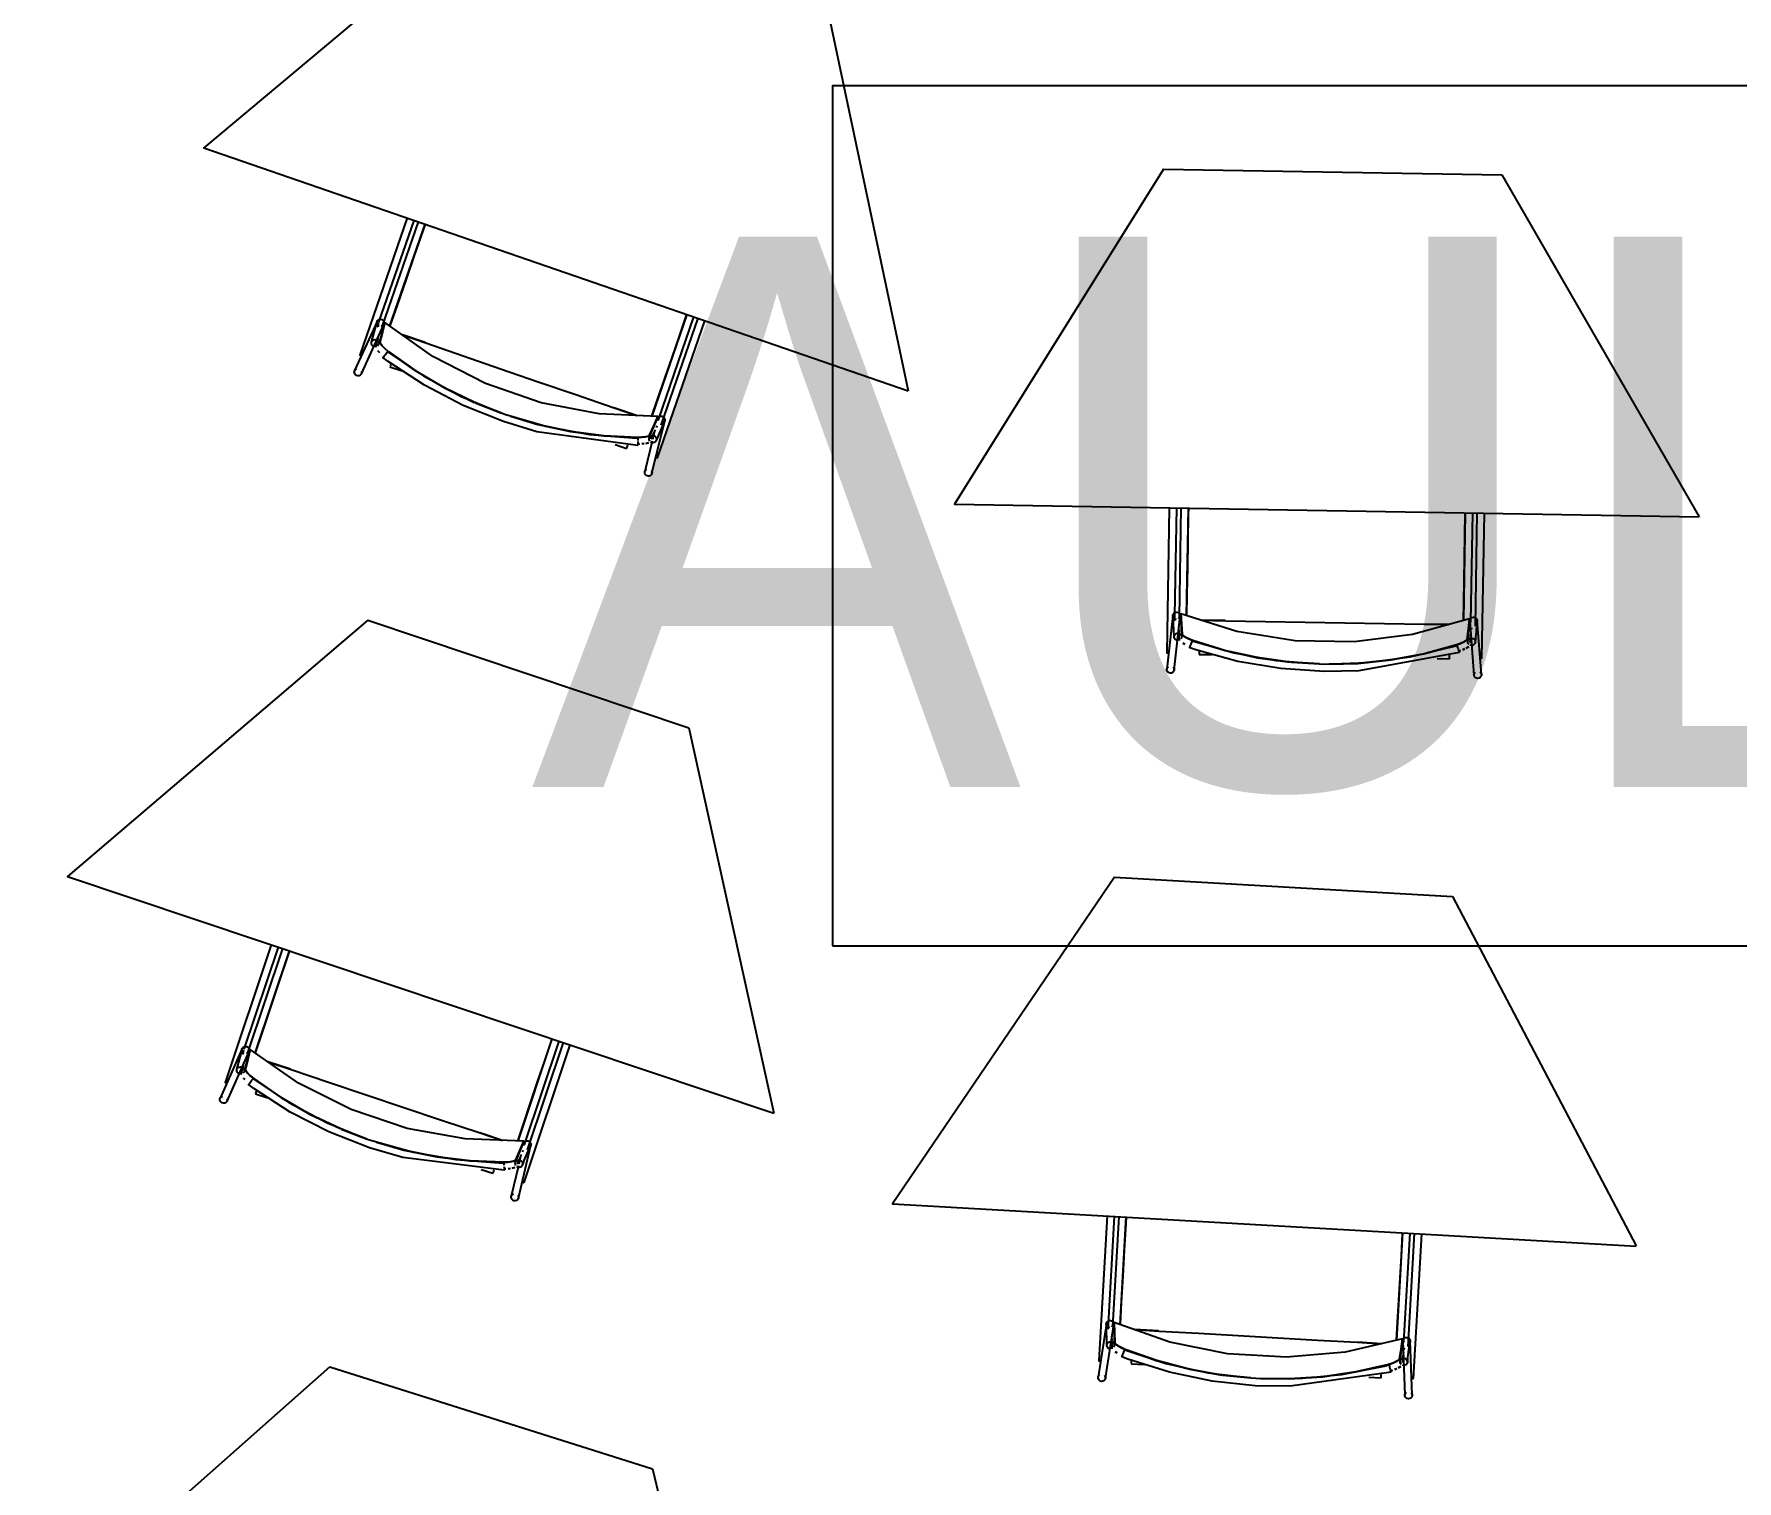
# Model space of a CAD drawing. Header units: metres. Extents: x 2.3 to 42.8, y 0.9 to 31.9.
# Drawn here: x 20.436 to 21.426, y 15.439 to 16.28 of the extents above; entities that cross this region are included whole.
import ezdxf

# ---------------------------------------------------------------- set-up
doc = ezdxf.new("R2010")
doc.units = ezdxf.units.M
for name, color, linetype in [('ARREDI', 9, 'Continuous'), ('PARETI_STRUTTURE', 7, 'Continuous'), ('PORTE_SCALE', 2, 'Continuous'), ('WAYFINDING_RIQUADRI', 7, 'Continuous'), ('WAYFINDING_TESTI', 7, 'Continuous')]:
    doc.layers.add(name, color=color, linetype=linetype)

msp = doc.modelspace()

# ---------------------------------------------------------------- linework, layer by layer
at = {"layer": 'ARREDI'}
for points in [[(20.71041, 16.36152), (20.53453, 16.21396), (20.94393, 16.07265)], [(20.89651, 16.29728), (20.94393, 16.07264)], [(21.09234, 16.20163), (20.97088, 16.00681), (21.40392, 15.99942)], [(21.09234, 16.20164), (21.28917, 16.19828)], [(21.28918, 16.19828), (21.40393, 15.99942)], [(20.66312, 16.16958), (20.66181, 16.16578), (20.65683, 16.15137), (20.65184, 16.13691), (20.64686, 16.12246), (20.6427, 16.11044)], [(20.63638, 16.11015), (20.63574, 16.11054), (20.63526, 16.11112), (20.63501, 16.11183), (20.63503, 16.11258), (20.63518, 16.11305), (20.63529, 16.11327), (20.63579, 16.11383), (20.63644, 16.11417)], [(20.63645, 16.11418), (20.63718, 16.11429), (20.63792, 16.11414), (20.63857, 16.11375), (20.63904, 16.11317), (20.63928, 16.11246)], [(20.78655, 16.04558), (20.789, 16.04566), (20.79128, 16.04594), (20.79292, 16.04637), (20.79364, 16.04687), (20.79605, 16.05227), (20.79844, 16.05767), (20.76425, 16.0593), (20.7306, 16.06577), (20.69819, 16.07697), (20.66771, 16.09263), (20.6398, 16.11244), (20.63835, 16.1067), (20.6369, 16.10097)], [(20.63785, 16.11013), (20.63979, 16.11244)], [(20.6398, 16.11244), (20.63786, 16.11013)], [(20.79491, 16.05785), (20.79832, 16.06771), (20.80254, 16.07991), (20.80675, 16.09212), (20.81097, 16.10436), (20.81519, 16.11658)], [(20.6333, 16.09836), (20.63266, 16.09874), (20.63217, 16.0993), (20.63194, 16.1), (20.63192, 16.10005), (20.63194, 16.10072), (20.63198, 16.10087), (20.63222, 16.10142), (20.6327, 16.10197), (20.63337, 16.10232)], [(20.63336, 16.10232), (20.6341, 16.10243), (20.63485, 16.10229), (20.63549, 16.10191), (20.63596, 16.10135), (20.63621, 16.10065), (20.63621, 16.10064), (20.6362, 16.09993), (20.63617, 16.09978), (20.63593, 16.09923), (20.63545, 16.09869)], [(20.63442, 16.09801), (20.63585, 16.10376), (20.63621, 16.10516)], [(20.64168, 16.09558), (20.63973, 16.09723), (20.63813, 16.09884), (20.63714, 16.10016), (20.63688, 16.10098)], [(20.6369, 16.10097), (20.63717, 16.10012), (20.63819, 16.09877), (20.63982, 16.09715), (20.64168, 16.09558)], [(20.66313, 16.10071), (20.64992, 16.10525)], [(20.64994, 16.10524), (20.66348, 16.10056), (20.68523, 16.09306), (20.70706, 16.08552), (20.72891, 16.07798), (20.75073, 16.07045), (20.77248, 16.06294), (20.78602, 16.05827)], [(20.62511, 16.09345), (20.62509, 16.09345), (20.62515, 16.09344), (20.62543, 16.09334), (20.62591, 16.09317)], [(20.62591, 16.09317), (20.62655, 16.09295)], [(20.63565, 16.09587), (20.63656, 16.09494)], [(20.63658, 16.09494), (20.6357, 16.09583)], [(20.63879, 16.09221), (20.63865, 16.09203), (20.63864, 16.09202), (20.63866, 16.09205), (20.63883, 16.09227), (20.63915, 16.09266), (20.63955, 16.09319), (20.64002, 16.09377), (20.64047, 16.09435)], [(20.64048, 16.09435), (20.64086, 16.09485), (20.64116, 16.09521), (20.6413, 16.09539)], [(20.69163, 16.06597), (20.67435, 16.0744), (20.65757, 16.08433), (20.64169, 16.09558)], [(20.6418, 16.09549), (20.65768, 16.08426), (20.67441, 16.07436), (20.69166, 16.06596)], [(20.64338, 16.08877), (20.64314, 16.08807), (20.64292, 16.08745), (20.64276, 16.08699), (20.64268, 16.08674)], [(20.62481, 16.08145), (20.62407, 16.08134), (20.62334, 16.0815), (20.62268, 16.08188), (20.62221, 16.08247), (20.62198, 16.08316), (20.62199, 16.08391), (20.62213, 16.08438), (20.62214, 16.0844), (20.62225, 16.08461), (20.62275, 16.08518), (20.62341, 16.08552)], [(20.62624, 16.08381), (20.62623, 16.08306), (20.62607, 16.08259), (20.62596, 16.08237), (20.62546, 16.08181), (20.62481, 16.08145)], [(20.70717, 16.05987), (20.6922, 16.06573)], [(20.69224, 16.06571), (20.70718, 16.05986)], [(20.78603, 16.05827), (20.77285, 16.06282)], [(20.78655, 16.04557), (20.76711, 16.04653), (20.74778, 16.04906), (20.72872, 16.05314), (20.71272, 16.05795)], [(20.71273, 16.05794), (20.72869, 16.05315), (20.74772, 16.04907), (20.76699, 16.04654), (20.78641, 16.04558)], [(20.79686, 16.04991), (20.79619, 16.0484), (20.79443, 16.04447)], [(20.79789, 16.05224), (20.7975, 16.05137)], [(20.79842, 16.05679), (20.79886, 16.05738), (20.7995, 16.05779), (20.80022, 16.05795), (20.80097, 16.05787), (20.80164, 16.05752), (20.80215, 16.05698)], [(20.79844, 16.05768), (20.79852, 16.05539)], [(20.80216, 16.05698), (20.80245, 16.0563), (20.80249, 16.05555), (20.80245, 16.05531), (20.80245, 16.0553), (20.80228, 16.05484), (20.80183, 16.05424), (20.8012, 16.05384), (20.80048, 16.05367)], [(20.78033, 16.03922), (20.78031, 16.03919)], [(20.78033, 16.03922), (20.78041, 16.03947), (20.78058, 16.03993), (20.78079, 16.04055), (20.78102, 16.04125)], [(20.79367, 16.04686), (20.79296, 16.04638), (20.79136, 16.04595), (20.78911, 16.04566), (20.78656, 16.04557)], [(20.78676, 16.04519), (20.78676, 16.04495), (20.78676, 16.0445), (20.78676, 16.04386)], [(20.78676, 16.04312), (20.78676, 16.04237), (20.78676, 16.04171)], [(20.78785, 16.04175), (20.78676, 16.04171)], [(20.78676, 16.04171), (20.78783, 16.04175)], [(20.78677, 16.04093), (20.78677, 16.04089), (20.78677, 16.0409)], [(20.79028, 16.04194), (20.78914, 16.0418)], [(20.78924, 16.04179), (20.79051, 16.04196)], [(20.79305, 16.04251), (20.79142, 16.04208)], [(20.79149, 16.04208), (20.79309, 16.04251)], [(20.79369, 16.04348), (20.79339, 16.04416), (20.79335, 16.0449), (20.7935, 16.04546), (20.79355, 16.0456), (20.79399, 16.04617), (20.794, 16.04619), (20.79462, 16.04658), (20.79535, 16.04673), (20.79608, 16.04663), (20.79675, 16.04628), (20.79726, 16.04574)], [(20.79727, 16.04574), (20.79757, 16.04506), (20.79761, 16.04432), (20.79746, 16.04375), (20.79741, 16.04361), (20.797, 16.04307), (20.79696, 16.04303), (20.79634, 16.04264), (20.79561, 16.04249), (20.79488, 16.04259), (20.79421, 16.04293)], [(20.79686, 16.03416), (20.7975, 16.03394)], [(20.7975, 16.03394), (20.79798, 16.03378), (20.79826, 16.03368)], [(20.79831, 16.03366), (20.7983, 16.03366)], [(20.79113, 16.02404), (20.79084, 16.02472), (20.7908, 16.02547), (20.79084, 16.02571), (20.79084, 16.02572), (20.79101, 16.02618), (20.79146, 16.02678), (20.79209, 16.02718)], [(20.79475, 16.02638), (20.79504, 16.0257), (20.79508, 16.02495), (20.79504, 16.02471), (20.79504, 16.0247), (20.79487, 16.02424), (20.79442, 16.02364), (20.79379, 16.02324), (20.79307, 16.02307), (20.79232, 16.02315), (20.79164, 16.0235), (20.79112, 16.02404)], [(21.1069, 16.00449), (21.10683, 16.00048), (21.10656, 15.98523), (21.1063, 15.96994), (21.10605, 15.95466), (21.10583, 15.94188)], [(21.26684, 15.93914), (21.26702, 15.94957), (21.26725, 15.96249), (21.26747, 15.9754), (21.26768, 15.98835), (21.2679, 16.00128)], [(21.0999, 15.9397), (21.09917, 15.93986), (21.09854, 15.94028), (21.09808, 15.94088), (21.09787, 15.94159), (21.09786, 15.94209), (21.09792, 15.94232), (21.09821, 15.94302), (21.09872, 15.94356)], [(21.09872, 15.94355), (21.09939, 15.94389), (21.10014, 15.94399), (21.10087, 15.9438), (21.1015, 15.9434), (21.10195, 15.9428)], [(21.10245, 15.94294), (21.10131, 15.94015)], [(21.10131, 15.94014), (21.10245, 15.94293)], [(21.2627, 15.92489), (21.265, 15.92572), (21.26708, 15.92669), (21.2685, 15.92761), (21.26904, 15.9283), (21.26966, 15.93419), (21.27025, 15.94008), (21.23725, 15.93103), (21.20325, 15.92673), (21.16897, 15.92732), (21.13512, 15.93276), (21.10245, 15.94294), (21.10284, 15.93704), (21.10325, 15.93114)], [(21.27025, 15.94007), (21.27104, 15.93792)], [(21.2705, 15.93922), (21.27074, 15.93993), (21.27121, 15.94051), (21.27186, 15.94089), (21.2726, 15.94104), (21.27334, 15.94093), (21.274, 15.94057)], [(21.274, 15.94056), (21.2745, 15.94001), (21.27476, 15.93931), (21.27481, 15.93906), (21.27478, 15.93856), (21.27454, 15.93786), (21.27407, 15.93729), (21.27342, 15.9369)], [(20.62982, 15.93932), (20.45525, 15.79021), (20.8659, 15.65253)], [(20.62982, 15.93932), (20.81648, 15.87674)], [(21.10063, 15.92754), (21.0999, 15.92771), (21.09927, 15.9281), (21.09883, 15.92866), (21.0988, 15.92873), (21.0986, 15.92937), (21.0986, 15.92953), (21.09865, 15.93011), (21.09895, 15.93079), (21.09947, 15.93132)], [(21.09947, 15.93132), (21.10013, 15.93165), (21.10088, 15.93175), (21.10162, 15.9316), (21.10225, 15.9312), (21.10269, 15.93063), (21.1027, 15.93061), (21.10291, 15.92993), (21.10293, 15.92976), (21.10287, 15.9292), (21.10256, 15.92851)], [(21.10181, 15.92755), (21.10139, 15.93345), (21.10129, 15.9349)], [(21.10135, 15.93157), (21.10138, 15.93157)], [(21.10947, 15.92749), (21.10709, 15.92845), (21.10508, 15.92949), (21.10373, 15.93044), (21.10323, 15.93115)], [(21.10325, 15.93114), (21.10376, 15.93041), (21.10515, 15.92946), (21.10721, 15.92841), (21.10947, 15.9275)], [(21.12826, 15.93902), (21.1143, 15.93924)], [(21.11431, 15.93924), (21.12865, 15.93899), (21.15165, 15.9386), (21.17473, 15.93821), (21.19784, 15.93781), (21.22093, 15.93742), (21.24394, 15.93703), (21.25826, 15.93678)], [(21.25827, 15.93679), (21.24432, 15.93704)], [(21.27115, 15.9322), (21.27098, 15.93056), (21.27053, 15.92627)], [(21.27141, 15.93474), (21.27131, 15.93378)], [(21.09437, 15.92033), (21.09435, 15.92033), (21.09441, 15.92033), (21.0947, 15.92033), (21.09521, 15.92032)], [(21.09521, 15.92032), (21.09588, 15.9203)], [(21.10364, 15.9259), (21.1048, 15.92531)], [(21.10481, 15.92531), (21.1037, 15.92588)], [(21.10776, 15.9234), (21.10767, 15.92318), (21.10767, 15.92316), (21.10769, 15.9232), (21.10778, 15.92347), (21.10795, 15.92394), (21.10819, 15.92457), (21.10845, 15.92526), (21.1087, 15.92595)], [(21.1087, 15.92595), (21.10892, 15.92655), (21.10907, 15.92698), (21.10916, 15.9272)], [(21.16613, 15.91484), (21.14709, 15.91749), (21.12806, 15.92173), (21.10947, 15.92749)], [(21.10961, 15.92744), (21.12818, 15.92171), (21.14716, 15.91747), (21.16616, 15.91483)], [(21.11319, 15.92155), (21.11317, 15.92081), (21.11316, 15.92014), (21.11316, 15.91966), (21.11315, 15.91939)], [(21.2627, 15.92488), (21.24391, 15.91975), (21.22476, 15.91617), (21.20537, 15.91413), (21.18868, 15.91374)], [(21.18868, 15.91375), (21.20533, 15.91413), (21.2247, 15.91615), (21.24381, 15.91973), (21.26256, 15.92484)], [(21.26906, 15.92832), (21.26854, 15.92762), (21.26716, 15.92673), (21.26511, 15.92576), (21.2627, 15.92489)], [(21.26301, 15.92458), (21.26308, 15.92436), (21.26324, 15.92391), (21.26343, 15.92332)], [(21.26343, 15.92331), (21.26366, 15.92262), (21.26389, 15.92191), (21.26409, 15.92127), (21.26426, 15.9208), (21.26434, 15.92054)], [(21.26512, 15.92165), (21.2641, 15.92127)], [(21.2641, 15.92127), (21.26511, 15.92165)], [(21.26737, 15.92258), (21.26633, 15.92209)], [(21.26643, 15.92212), (21.26759, 15.92266)], [(21.26983, 15.92398), (21.26841, 15.92306)], [(21.26848, 15.92309), (21.26987, 15.92399)], [(21.27014, 15.9251), (21.26964, 15.92566), (21.26936, 15.92635), (21.26933, 15.92694), (21.26935, 15.92709), (21.26958, 15.92777), (21.27005, 15.92834), (21.27069, 15.9287), (21.27143, 15.92884), (21.27218, 15.92872), (21.27283, 15.92837)], [(21.27284, 15.92836), (21.27334, 15.92781), (21.27361, 15.92711), (21.27364, 15.92653), (21.27363, 15.92638), (21.27342, 15.92575), (21.27339, 15.9257), (21.27292, 15.92513), (21.27228, 15.92475), (21.27154, 15.92463), (21.27079, 15.92475)], [(21.0978, 15.90883), (21.09714, 15.9085), (21.09639, 15.90842), (21.09565, 15.90858), (21.09503, 15.90899), (21.09457, 15.90958), (21.09436, 15.91029), (21.09435, 15.91079), (21.09435, 15.9108), (21.09439, 15.91104), (21.09469, 15.91172), (21.09521, 15.91226)], [(21.09799, 15.91211), (21.09843, 15.91151), (21.09865, 15.9108), (21.09865, 15.9103), (21.09861, 15.91005), (21.09832, 15.90937), (21.0978, 15.90883)], [(21.18307, 15.91384), (21.16675, 15.91479)], [(21.16679, 15.91478), (21.18305, 15.91385)], [(21.25875, 15.91691), (21.25875, 15.91718), (21.25877, 15.91766), (21.25878, 15.91832), (21.25879, 15.91907)], [(21.25875, 15.91691), (21.25875, 15.91688)], [(21.27604, 15.91723), (21.27671, 15.91722)], [(21.27671, 15.91722), (21.27722, 15.9172), (21.27752, 15.9172), (21.27757, 15.9172), (21.27756, 15.9172)], [(21.27373, 15.90583), (21.27324, 15.90639), (21.27297, 15.90708), (21.27292, 15.90733), (21.27295, 15.90783), (21.27319, 15.90854), (21.27366, 15.90911)], [(21.27645, 15.90917), (21.27693, 15.90862), (21.27721, 15.90792), (21.27725, 15.90767), (21.27722, 15.90717), (21.27699, 15.90646), (21.27652, 15.9059), (21.27586, 15.90551), (21.27513, 15.90535), (21.27439, 15.90548), (21.27372, 15.90583)], [(20.81648, 15.87674), (20.8659, 15.65253)], [(21.06398, 15.78979), (20.93488, 15.59995), (21.3673, 15.57536)], [(21.06398, 15.7898), (21.26054, 15.77863)], [(21.26054, 15.77862), (21.3673, 15.57537)], [(20.58423, 15.74697), (20.58296, 15.74316), (20.57811, 15.7287), (20.57325, 15.7142), (20.56839, 15.69972), (20.56433, 15.68761)], [(20.71702, 15.63641), (20.72034, 15.6463), (20.72443, 15.65855), (20.72854, 15.6708), (20.73265, 15.68307), (20.73677, 15.69533)], [(20.55617, 15.67515), (20.55755, 15.68091), (20.55789, 15.68231)], [(20.55802, 15.6873), (20.55737, 15.68769), (20.55689, 15.68826), (20.55664, 15.68897), (20.55664, 15.68972), (20.5568, 15.69019), (20.55691, 15.69041), (20.55739, 15.69097), (20.55805, 15.69133)], [(20.55805, 15.69134), (20.55879, 15.69145), (20.55953, 15.69131), (20.56018, 15.69093), (20.56065, 15.69035), (20.56092, 15.68964)], [(20.70877, 15.62407), (20.71121, 15.62417), (20.71349, 15.62447), (20.71511, 15.62492), (20.71585, 15.62542), (20.71821, 15.63085), (20.72055, 15.63628), (20.68634, 15.6376), (20.65263, 15.64378), (20.62013, 15.65467), (20.58952, 15.67006), (20.56142, 15.68963), (20.56002, 15.68388), (20.55863, 15.67813)], [(20.55949, 15.6873), (20.56143, 15.68962)], [(20.56142, 15.68962), (20.55949, 15.6873)], [(20.58485, 15.6781), (20.5716, 15.68253)], [(20.57162, 15.68252), (20.58521, 15.67796), (20.60703, 15.67064), (20.62892, 15.66331), (20.65083, 15.65596), (20.67272, 15.64863), (20.69454, 15.64131), (20.70812, 15.63675)], [(20.55505, 15.67549), (20.5544, 15.67586), (20.55392, 15.67642), (20.55367, 15.67711), (20.55366, 15.67717), (20.55367, 15.67784), (20.5537, 15.67799), (20.55394, 15.67853), (20.55442, 15.67909), (20.55508, 15.67945)], [(20.55508, 15.67945), (20.55581, 15.67957), (20.55656, 15.67943), (20.5572, 15.67906), (20.55769, 15.6785), (20.55794, 15.67781), (20.55794, 15.67779), (20.55794, 15.67709), (20.5579, 15.67693), (20.55768, 15.67639), (20.55719, 15.67584)], [(20.55742, 15.67302), (20.55835, 15.67211)], [(20.55836, 15.6721), (20.55747, 15.67298)], [(20.56346, 15.67278), (20.56149, 15.67441), (20.55987, 15.676), (20.55887, 15.67732), (20.55861, 15.67814)], [(20.55863, 15.67813), (20.55891, 15.6773), (20.55995, 15.67595), (20.56157, 15.67434), (20.56346, 15.67278)], [(20.56226, 15.67155), (20.56265, 15.67205), (20.56293, 15.67242), (20.56308, 15.6726)], [(20.61367, 15.64362), (20.5963, 15.6519), (20.57946, 15.66168), (20.56346, 15.67277)], [(20.56358, 15.67269), (20.57955, 15.66162), (20.59637, 15.65186), (20.6137, 15.64361)], [(20.54671, 15.65851), (20.54597, 15.6584), (20.54524, 15.65854), (20.54459, 15.65891), (20.5441, 15.65949), (20.54385, 15.6602), (20.54386, 15.66094), (20.54402, 15.66141), (20.54402, 15.66142), (20.54413, 15.66165), (20.54461, 15.6622), (20.54527, 15.66256)], [(20.5469, 15.67051), (20.54689, 15.67051), (20.54694, 15.67049), (20.54722, 15.6704), (20.54771, 15.67024)], [(20.5477, 15.67024), (20.54834, 15.67003)], [(20.56059, 15.66939), (20.56045, 15.66921), (20.56044, 15.6692), (20.56047, 15.66923), (20.56063, 15.66945), (20.56094, 15.66985), (20.56136, 15.67038), (20.56181, 15.67096), (20.56226, 15.67155)], [(20.56521, 15.66599), (20.56497, 15.66528), (20.56477, 15.66467), (20.56461, 15.6642), (20.56453, 15.66395)], [(20.54812, 15.66088), (20.54811, 15.66013), (20.54797, 15.65966), (20.54786, 15.65943), (20.54736, 15.65886), (20.5467, 15.6585)], [(20.62951, 15.63756), (20.61424, 15.64338)], [(20.61427, 15.64336), (20.62951, 15.63756)], [(20.70877, 15.62407), (20.68931, 15.62484), (20.66996, 15.6272), (20.65086, 15.63112), (20.63482, 15.63577)], [(20.63484, 15.63578), (20.65084, 15.63112), (20.66989, 15.62721), (20.6892, 15.62486), (20.70861, 15.62407)], [(20.70813, 15.63676), (20.69491, 15.6412)], [(20.72053, 15.63539), (20.72097, 15.63598), (20.7216, 15.6364), (20.72234, 15.63657), (20.72307, 15.63648), (20.72375, 15.63615), (20.72427, 15.63561)], [(20.72054, 15.63628), (20.72065, 15.63399)], [(20.72427, 15.63561), (20.72458, 15.63493), (20.72462, 15.63418), (20.72458, 15.63395), (20.72458, 15.63393), (20.72441, 15.63347), (20.72396, 15.63288), (20.72334, 15.63246), (20.72262, 15.63229)], [(20.71587, 15.62542), (20.71516, 15.62492), (20.71358, 15.62448), (20.71133, 15.62417), (20.70877, 15.62406)], [(20.70897, 15.62369), (20.70897, 15.62345), (20.70897, 15.62299), (20.70899, 15.62235)], [(20.71593, 15.62204), (20.71562, 15.62272), (20.71556, 15.62345), (20.7157, 15.62402), (20.71577, 15.62416), (20.7162, 15.62475), (20.71683, 15.62515), (20.71755, 15.6253), (20.71829, 15.62522), (20.71897, 15.62487), (20.71948, 15.62433)], [(20.71948, 15.62433), (20.71978, 15.62365), (20.71984, 15.62291), (20.7197, 15.62234), (20.71963, 15.6222), (20.71924, 15.62166), (20.7192, 15.62162), (20.71858, 15.62122), (20.71785, 15.62107), (20.71712, 15.62115), (20.71644, 15.6215)], [(20.71903, 15.6285), (20.71838, 15.62699), (20.71666, 15.62304)], [(20.72004, 15.63084), (20.71967, 15.62995)], [(20.7026, 15.61766), (20.70258, 15.61763)], [(20.7026, 15.61766), (20.70268, 15.61791), (20.70283, 15.61837), (20.70304, 15.61899), (20.70328, 15.6197)], [(20.70899, 15.62162), (20.70901, 15.62087), (20.70901, 15.6202)], [(20.71009, 15.62026), (20.70901, 15.62021)], [(20.70901, 15.6202), (20.71008, 15.62025)], [(20.70902, 15.61942), (20.70902, 15.61938), (20.70902, 15.6194)], [(20.71253, 15.62046), (20.71139, 15.62031)], [(20.71149, 15.62031), (20.71275, 15.62048)], [(20.71529, 15.62106), (20.71366, 15.62061)], [(20.71373, 15.62062), (20.71533, 15.62106)], [(20.71353, 15.60258), (20.71323, 15.60326), (20.71319, 15.60401), (20.71323, 15.60424), (20.71323, 15.60426), (20.7134, 15.60472), (20.71384, 15.60531), (20.71446, 15.60573)], [(20.71713, 15.60495), (20.71744, 15.60426), (20.71748, 15.60351), (20.71744, 15.60328), (20.71744, 15.60326), (20.71727, 15.60281), (20.71683, 15.60221), (20.7162, 15.60179), (20.71548, 15.60163), (20.71473, 15.60171), (20.71405, 15.60204), (20.71354, 15.60258)], [(20.71918, 15.61275), (20.71982, 15.61254)], [(20.71981, 15.61254), (20.7203, 15.61237), (20.72058, 15.61229)], [(20.72063, 15.61226), (20.72062, 15.61226)], [(21.0707, 15.59223), (21.07048, 15.58823), (21.0696, 15.57299), (21.06874, 15.55773), (21.06787, 15.54246), (21.06715, 15.52971)], [(21.22793, 15.52058), (21.22852, 15.53099), (21.22925, 15.54388), (21.22998, 15.55679), (21.23072, 15.5697), (21.23146, 15.58262)], [(21.06114, 15.52776), (21.06042, 15.52796), (21.05981, 15.52839), (21.05938, 15.52901), (21.05918, 15.52974), (21.0592, 15.53022), (21.0592, 15.53024), (21.05925, 15.53047), (21.05957, 15.53114), (21.06011, 15.53167)], [(21.06011, 15.53166), (21.06079, 15.53197), (21.06154, 15.53203), (21.06226, 15.53183), (21.06289, 15.5314), (21.0633, 15.53079)], [(21.06256, 15.52815), (21.06381, 15.5309)], [(21.06381, 15.5309), (21.06256, 15.52815)], [(21.22322, 15.5065), (21.22554, 15.50724), (21.22767, 15.50814), (21.22913, 15.50899), (21.2297, 15.50967), (21.23054, 15.51553), (21.23136, 15.52137), (21.19803, 15.51364), (21.16388, 15.51071), (21.12965, 15.51265), (21.09606, 15.51943), (21.06381, 15.5309), (21.06397, 15.52499), (21.06414, 15.51907)], [(21.08945, 15.52596), (21.07551, 15.52674)], [(21.07552, 15.52673), (21.08983, 15.52591), (21.1128, 15.52461), (21.13586, 15.5233), (21.15893, 15.522), (21.18198, 15.52068), (21.20495, 15.51937), (21.21926, 15.51857)], [(21.06139, 15.51558), (21.06066, 15.51578), (21.06005, 15.5162), (21.05962, 15.51679), (21.0596, 15.51685), (21.05944, 15.51749), (21.05943, 15.51764), (21.05951, 15.51822), (21.05983, 15.51889), (21.06037, 15.5194)], [(21.06037, 15.51941), (21.06105, 15.51971), (21.0618, 15.51978), (21.06253, 15.51959), (21.06314, 15.51919), (21.06357, 15.51859), (21.06357, 15.51858), (21.06375, 15.51788), (21.06376, 15.51773), (21.06368, 15.51715), (21.06336, 15.51648)], [(21.06226, 15.51959), (21.06229, 15.51959)], [(21.06256, 15.51555), (21.06238, 15.52146), (21.06234, 15.52291)], [(21.07021, 15.51519), (21.06788, 15.51625), (21.06591, 15.51736), (21.06459, 15.51836), (21.06413, 15.51908)], [(21.06414, 15.51907), (21.06463, 15.51834), (21.06599, 15.51732), (21.06799, 15.5162), (21.07021, 15.5152)], [(21.06938, 15.51368), (21.06962, 15.51426), (21.0698, 15.51469), (21.06988, 15.51492)], [(21.12633, 15.50029), (21.10741, 15.5037), (21.08857, 15.5087), (21.07022, 15.5152)], [(21.07035, 15.51513), (21.08867, 15.50866), (21.10748, 15.50369), (21.12636, 15.50029)], [(21.21926, 15.51857), (21.20533, 15.51937)], [(21.23136, 15.52138), (21.23207, 15.5192)], [(21.23159, 15.52051), (21.23186, 15.52121), (21.23235, 15.52176), (21.233, 15.52212), (21.23375, 15.52225), (21.23449, 15.5221), (21.23513, 15.52172)], [(21.23231, 15.516), (21.23218, 15.51504)], [(21.23514, 15.52172), (21.23561, 15.52113), (21.23586, 15.52044), (21.23587, 15.52019), (21.23583, 15.51969), (21.23557, 15.51899), (21.23507, 15.51844), (21.23441, 15.51808)], [(20.60765, 15.50501), (20.43578, 15.35279), (20.84884, 15.22251)], [(20.60765, 15.50501), (20.7954, 15.44579)], [(21.05484, 15.50863), (21.05483, 15.50863), (21.05488, 15.50863), (21.05517, 15.50862), (21.05569, 15.50859)], [(21.05569, 15.50858), (21.05635, 15.50854)], [(21.06432, 15.51383), (21.06546, 15.51319)], [(21.06547, 15.51319), (21.06439, 15.5138)], [(21.06834, 15.51116), (21.06826, 15.51096), (21.06824, 15.51093), (21.06826, 15.51097), (21.06837, 15.51123), (21.06856, 15.51169), (21.06881, 15.51232), (21.0691, 15.513), (21.06938, 15.51368)], [(21.07369, 15.5091), (21.07365, 15.50836), (21.07361, 15.50771), (21.07358, 15.50722), (21.07357, 15.50696)], [(21.22322, 15.50649), (21.20425, 15.50212), (21.18497, 15.49928), (21.16552, 15.49803), (21.14881, 15.4983)], [(21.14882, 15.49831), (21.16547, 15.49803), (21.18489, 15.49928), (21.20414, 15.5021), (21.22308, 15.50646)], [(21.22972, 15.50967), (21.22916, 15.50901), (21.22775, 15.50816), (21.22566, 15.50727), (21.22323, 15.50649)], [(21.22352, 15.50618), (21.22359, 15.50596), (21.22372, 15.50551), (21.22388, 15.5049)], [(21.22389, 15.5049), (21.22408, 15.50419), (21.22429, 15.50347), (21.22447, 15.50283), (21.22461, 15.50234), (21.22469, 15.50208)], [(21.2278, 15.50401), (21.22674, 15.50356)], [(21.22684, 15.50359), (21.22801, 15.50409)], [(21.23031, 15.50531), (21.22886, 15.50446)], [(21.22892, 15.50448), (21.23034, 15.50532)], [(21.23066, 15.50642), (21.23019, 15.507), (21.22994, 15.5077), (21.22993, 15.50828), (21.22995, 15.50844), (21.23022, 15.5091), (21.23022, 15.50912), (21.2307, 15.50966), (21.23136, 15.51), (21.23211, 15.5101), (21.23284, 15.50995), (21.23348, 15.50957)], [(21.23196, 15.51348), (21.23172, 15.51184), (21.23111, 15.50759)], [(21.23349, 15.50957), (21.23396, 15.509), (21.23421, 15.50829), (21.23422, 15.50771), (21.23419, 15.50756), (21.23396, 15.50693), (21.23393, 15.50688), (21.23344, 15.50633), (21.23278, 15.50599), (21.23204, 15.50589), (21.23131, 15.50604)], [(21.05782, 15.49701), (21.05714, 15.4967), (21.05639, 15.49664), (21.05567, 15.49684), (21.05504, 15.49727), (21.05462, 15.49788), (21.05443, 15.4986), (21.05444, 15.4991), (21.0545, 15.49935), (21.05482, 15.50002), (21.05536, 15.50053)], [(21.05813, 15.50027), (21.05856, 15.49966), (21.05874, 15.49894), (21.05873, 15.49844), (21.05867, 15.4982), (21.05835, 15.49752), (21.05782, 15.49701)], [(21.14321, 15.49862), (21.12694, 15.50021)], [(21.12699, 15.5002), (21.14321, 15.49862)], [(21.21896, 15.49869), (21.21898, 15.49895), (21.219, 15.49944), (21.21905, 15.50009), (21.21909, 15.50083)], [(21.21896, 15.49868), (21.21896, 15.49865)], [(21.22551, 15.50317), (21.22448, 15.50283)], [(21.22448, 15.50283), (21.2255, 15.50317)], [(21.23625, 15.49832), (21.23691, 15.49828)], [(21.23692, 15.49828), (21.23743, 15.49825), (21.23772, 15.49824)], [(21.23778, 15.49823), (21.23776, 15.49823)], [(21.23349, 15.48702), (21.23301, 15.48759), (21.23276, 15.4883), (21.23275, 15.48855), (21.23279, 15.48905), (21.23305, 15.48974), (21.23354, 15.4903)], [(21.23633, 15.49025), (21.2368, 15.48968), (21.23705, 15.48897), (21.23707, 15.48872), (21.23703, 15.48822), (21.23676, 15.48753), (21.23628, 15.48697), (21.23561, 15.48661), (21.23486, 15.48649), (21.23412, 15.48664), (21.23349, 15.48702)], [(20.7954, 15.44579), (20.84883, 15.22251)]]:
    msp.add_lwpolyline(points, dxfattribs=at)
at = {"layer": 'PARETI_STRUTTURE'}
for points in [[(20.65262, 16.1732), (20.62509, 16.09345)], [(20.63628, 16.11258), (20.65671, 16.17179)], [(20.65905, 16.17098), (20.63818, 16.11052)], [(20.64271, 16.11037), (20.66314, 16.16956)], [(20.63518, 16.11304), (20.62214, 16.08439)], [(20.62608, 16.08259), (20.63912, 16.11124)], [(20.63198, 16.10088), (20.63509, 16.11222)], [(20.63525, 16.10959), (20.6362, 16.11237)], [(20.63926, 16.11107), (20.63922, 16.11094), (20.63919, 16.11082), (20.63915, 16.11069), (20.63912, 16.11057), (20.6391, 16.11043), (20.63905, 16.1103), (20.63903, 16.11018), (20.63899, 16.11005), (20.63896, 16.10993), (20.63892, 16.1098), (20.63889, 16.10968), (20.63885, 16.10955), (20.63882, 16.10943), (20.63878, 16.10929), (20.63875, 16.10916), (20.63871, 16.10904), (20.63868, 16.10891), (20.63864, 16.10879), (20.63861, 16.10866), (20.63857, 16.10854), (20.63854, 16.10841), (20.6385, 16.10829), (20.63847, 16.10816), (20.63843, 16.10803), (20.6384, 16.1079), (20.63836, 16.10778), (20.63833, 16.10765), (20.63829, 16.10753), (20.63826, 16.1074), (20.63822, 16.10728), (20.63819, 16.10715), (20.63815, 16.10703), (20.63812, 16.10689), (20.63808, 16.10676), (20.63805, 16.10664), (20.63801, 16.10651), (20.63799, 16.10639), (20.63794, 16.10626), (20.63792, 16.10614), (20.63787, 16.10601), (20.63785, 16.10589), (20.6378, 16.10575), (20.63778, 16.10562), (20.63774, 16.1055), (20.63771, 16.10537), (20.63767, 16.10525), (20.63764, 16.10512), (20.6376, 16.105), (20.63757, 16.10487), (20.63753, 16.10475), (20.6375, 16.10461), (20.63746, 16.10448), (20.63743, 16.10436), (20.63739, 16.10423), (20.63736, 16.10411), (20.63732, 16.10398), (20.63729, 16.10386), (20.63725, 16.10373), (20.63722, 16.10361), (20.63718, 16.10347), (20.63715, 16.10335), (20.63711, 16.10322), (20.63708, 16.1031), (20.63704, 16.10297), (20.63701, 16.10285), (20.63697, 16.10272), (20.63694, 16.1026), (20.6369, 16.10247), (20.63687, 16.10235), (20.63683, 16.10221), (20.6368, 16.10208), (20.63676, 16.10196), (20.63674, 16.10183), (20.63669, 16.10171), (20.63667, 16.10158), (20.63662, 16.10146), (20.6366, 16.10133), (20.63655, 16.10121), (20.63653, 16.10107), (20.63649, 16.10094), (20.63646, 16.10082), (20.63642, 16.10069), (20.63639, 16.10057), (20.63635, 16.10044), (20.63632, 16.10032), (20.63628, 16.10019), (20.63625, 16.10007), (20.63621, 16.09993), (20.63618, 16.0998), (20.63617, 16.09978)], [(20.81531, 16.11704), (20.79488, 16.05785)], [(20.79831, 16.03366), (20.82584, 16.11341)], [(20.79873, 16.05574), (20.8194, 16.11563)], [(20.82174, 16.11482), (20.80027, 16.05263)], [(20.63557, 16.10297), (20.63523, 16.10197)], [(20.70865, 16.05473), (20.6852, 16.06416), (20.66278, 16.07589), (20.64167, 16.08976), (20.63863, 16.09201)], [(20.64131, 16.09542), (20.6621, 16.08134), (20.68417, 16.06942), (20.70734, 16.05979), (20.71008, 16.05884)], [(20.64266, 16.0867), (20.64989, 16.08422)], [(20.71007, 16.05883), (20.73415, 16.05184), (20.7588, 16.04731), (20.78378, 16.04529), (20.78675, 16.04522)], [(20.78677, 16.04088), (20.72802, 16.0489), (20.70865, 16.05473)], [(20.79349, 16.04547), (20.79802, 16.05627)], [(20.79504, 16.0247), (20.80246, 16.0553)], [(20.7965, 16.0491), (20.79536, 16.0444)], [(20.79824, 16.05632), (20.79798, 16.05522)], [(20.77357, 16.04151), (20.78031, 16.03918)], [(20.79512, 16.04343), (20.79083, 16.02572)], [(20.79559, 16.04662), (20.79592, 16.04759)], [(21.09579, 16.00468), (21.09435, 15.92033)], [(21.09905, 15.94199), (21.10012, 16.00461)], [(21.10259, 16.00456), (21.1015, 15.94062)], [(21.10585, 15.94188), (21.10692, 16.00449)], [(21.26788, 16.00174), (21.26681, 15.93913)], [(21.27113, 15.93832), (21.27221, 16.00167)], [(21.27468, 16.00163), (21.27356, 15.93585)], [(21.27757, 15.9172), (21.27902, 16.00155)], [(21.09787, 15.94208), (21.09435, 15.91079)], [(21.0986, 15.92952), (21.09804, 15.94127)], [(21.09866, 15.91031), (21.10217, 15.9416)], [(21.099, 15.93882), (21.09905, 15.94177)], [(21.10236, 15.94147), (21.10236, 15.94134), (21.10238, 15.9412), (21.10238, 15.94108), (21.10239, 15.94094), (21.10239, 15.94082), (21.1024, 15.94068), (21.1024, 15.94055), (21.10242, 15.94043), (21.10242, 15.94029), (21.10243, 15.94016), (21.10243, 15.94002), (21.10243, 15.9399), (21.10245, 15.93976), (21.10245, 15.93964), (21.10246, 15.9395), (21.10246, 15.93937), (21.10247, 15.93925), (21.10247, 15.93911), (21.10249, 15.93898), (21.10249, 15.93884), (21.10249, 15.93872), (21.1025, 15.93858), (21.1025, 15.93845), (21.10251, 15.93833), (21.10251, 15.93819), (21.10253, 15.93807), (21.10253, 15.93793), (21.10254, 15.9378), (21.10254, 15.93766), (21.10254, 15.93754), (21.10256, 15.93741), (21.10256, 15.93727), (21.10257, 15.93715), (21.10257, 15.93701), (21.10258, 15.93689), (21.10258, 15.93675), (21.1026, 15.93662), (21.1026, 15.9365), (21.10261, 15.93636), (21.10261, 15.93623), (21.10261, 15.93609), (21.10263, 15.93597), (21.10263, 15.93583), (21.10264, 15.9357), (21.10264, 15.93557), (21.10265, 15.93544), (21.10265, 15.93532), (21.10267, 15.93518), (21.10267, 15.93505), (21.10267, 15.93491), (21.10268, 15.93479), (21.10268, 15.93465), (21.1027, 15.93452), (21.1027, 15.9344), (21.10271, 15.93426), (21.10271, 15.93414), (21.10272, 15.934), (21.10272, 15.93387), (21.10274, 15.93373), (21.10274, 15.93361), (21.10274, 15.93348), (21.10275, 15.93334), (21.10275, 15.93322), (21.10276, 15.93308), (21.10276, 15.93295), (21.10278, 15.93282), (21.10278, 15.93269), (21.10279, 15.93255), (21.10279, 15.93243), (21.10279, 15.9323), (21.10281, 15.93216), (21.10281, 15.93204), (21.10282, 15.9319), (21.10282, 15.93177), (21.10283, 15.93164), (21.10283, 15.93151), (21.10285, 15.93139), (21.10285, 15.93125), (21.10286, 15.93112), (21.10286, 15.93098), (21.10286, 15.93086), (21.10288, 15.93072), (21.10288, 15.93059), (21.10289, 15.93047), (21.10289, 15.93033), (21.1029, 15.9302), (21.1029, 15.93007), (21.10292, 15.92994), (21.10292, 15.9298), (21.10292, 15.92977)], [(21.10138, 15.93346), (21.10135, 15.93157)], [(21.26933, 15.92693), (21.27029, 15.9386)], [(21.27048, 15.93872), (21.27293, 15.90734)], [(21.27096, 15.92868), (21.27099, 15.93057)], [(21.27725, 15.90767), (21.2748, 15.93906)], [(21.1858, 15.90943), (21.16058, 15.91113), (21.13564, 15.91531), (21.11125, 15.92196), (21.10766, 15.92315)], [(21.10916, 15.92723), (21.1333, 15.92028), (21.15798, 15.91581), (21.18298, 15.91382), (21.18587, 15.91377)], [(21.26436, 15.92049), (21.20603, 15.90989), (21.1858, 15.90943)], [(21.18588, 15.91376), (21.21093, 15.9146), (21.23578, 15.91793), (21.26015, 15.92375), (21.263, 15.9246)], [(21.11315, 15.91936), (21.12079, 15.91924)], [(21.25162, 15.917), (21.25874, 15.91687)], [(20.5737, 15.7505), (20.54688, 15.67051)], [(20.5579, 15.68974), (20.5778, 15.74913)], [(20.58015, 15.74834), (20.55982, 15.6877)], [(20.56435, 15.68758), (20.58426, 15.74696)], [(20.73689, 15.69579), (20.71699, 15.63641)], [(20.72063, 15.61226), (20.74745, 15.69225)], [(20.72086, 15.63434), (20.741, 15.69441)], [(20.74334, 15.69363), (20.72242, 15.63125)], [(20.5568, 15.69019), (20.54401, 15.66141)], [(20.54797, 15.65966), (20.56075, 15.68843)], [(20.55371, 15.67799), (20.55672, 15.68937)], [(20.55689, 15.68674), (20.55783, 15.68953)], [(20.5609, 15.68825), (20.56087, 15.68812), (20.56083, 15.688), (20.5608, 15.68787), (20.56076, 15.68774), (20.56073, 15.68761), (20.56071, 15.68749), (20.56066, 15.68736), (20.56064, 15.68724), (20.56059, 15.68711), (20.56057, 15.68699), (20.56052, 15.68686), (20.5605, 15.68672), (20.56047, 15.6866), (20.56043, 15.68647), (20.5604, 15.68635), (20.56036, 15.68622), (20.56033, 15.6861), (20.56029, 15.68597), (20.56026, 15.68585), (20.56023, 15.68571), (20.56019, 15.68558), (20.56016, 15.68546), (20.56012, 15.68533), (20.56009, 15.68521), (20.56007, 15.68508), (20.56002, 15.68496), (20.56, 15.68482), (20.55996, 15.68469), (20.55993, 15.68457), (20.55989, 15.68444), (20.55986, 15.68432), (20.55983, 15.68419), (20.55979, 15.68407), (20.55976, 15.68394), (20.55972, 15.6838), (20.55969, 15.68368), (20.55966, 15.68355), (20.55962, 15.68343), (20.55959, 15.6833), (20.55955, 15.68318), (20.55952, 15.68305), (20.55948, 15.68293), (20.55946, 15.68279), (20.55943, 15.68267), (20.55939, 15.68254), (20.55936, 15.68242), (20.55932, 15.68229), (20.55929, 15.68217), (20.55926, 15.68204), (20.55922, 15.68192), (20.55919, 15.68178), (20.55915, 15.68165), (20.55912, 15.68153), (20.55908, 15.6814), (20.55905, 15.68128), (20.55902, 15.68115), (20.55898, 15.68103), (20.55896, 15.68089), (20.55891, 15.68076), (20.55889, 15.68064), (20.55886, 15.68051), (20.55882, 15.68039), (20.55879, 15.68026), (20.55875, 15.68014), (20.55872, 15.68001), (20.55868, 15.67987), (20.55865, 15.67975), (20.55862, 15.67962), (20.55858, 15.6795), (20.55855, 15.67937), (20.55851, 15.67925), (20.55848, 15.67912), (20.55846, 15.679), (20.55841, 15.67886), (20.55839, 15.67874), (20.55834, 15.67861), (20.55832, 15.67849), (20.55827, 15.67836), (20.55825, 15.67824), (20.55822, 15.67811), (20.55818, 15.67797), (20.55815, 15.67785), (20.55811, 15.67772), (20.55808, 15.6776), (20.55805, 15.67747), (20.55801, 15.67735), (20.55798, 15.67722), (20.55794, 15.6771), (20.55791, 15.67696), (20.5579, 15.67693)], [(20.55728, 15.68012), (20.55695, 15.67912)], [(20.56309, 15.67262), (20.584, 15.65872), (20.60618, 15.64701), (20.62943, 15.63758), (20.63217, 15.63665)], [(20.63079, 15.63254), (20.60725, 15.64176), (20.58474, 15.65327), (20.56349, 15.66697), (20.56044, 15.66919)], [(20.56452, 15.66392), (20.57175, 15.66149)], [(20.63217, 15.63664), (20.65631, 15.62988), (20.681, 15.62557), (20.706, 15.62375), (20.70897, 15.62371)], [(20.71571, 15.62402), (20.72014, 15.63486)], [(20.71744, 15.60327), (20.72458, 15.63394)], [(20.72036, 15.63492), (20.72011, 15.63382)], [(20.70902, 15.61938), (20.6502, 15.62688), (20.63079, 15.63253)], [(20.71868, 15.62768), (20.71758, 15.62297)], [(20.71779, 15.6252), (20.71812, 15.62617)], [(20.69582, 15.61989), (20.70259, 15.61763)], [(20.71736, 15.62201), (20.71323, 15.60426)], [(21.05961, 15.59286), (21.05482, 15.50863)], [(21.06038, 15.53008), (21.06394, 15.59261)], [(21.0664, 15.59247), (21.06278, 15.52861)], [(21.06718, 15.5297), (21.07073, 15.59223)], [(21.23145, 15.58309), (21.22789, 15.52058)], [(21.23218, 15.51959), (21.23577, 15.58284)], [(21.23824, 15.5827), (21.2345, 15.51701)], [(21.23778, 15.49823), (21.24257, 15.58245)], [(21.0592, 15.53022), (21.05445, 15.4991)], [(21.05873, 15.49845), (21.06348, 15.52956)], [(21.05943, 15.51765), (21.05934, 15.52941)], [(21.0602, 15.52692), (21.06037, 15.52985)], [(21.06367, 15.52944), (21.06367, 15.52931), (21.06367, 15.52917), (21.06367, 15.52905), (21.06367, 15.52891), (21.06367, 15.52878), (21.06367, 15.52864), (21.06368, 15.52852), (21.06368, 15.52838), (21.06368, 15.52825), (21.06368, 15.52813), (21.06368, 15.52799), (21.06368, 15.52787), (21.06368, 15.52773), (21.06368, 15.5276), (21.06368, 15.52746), (21.06368, 15.52734), (21.06368, 15.5272), (21.06368, 15.52707), (21.06368, 15.52695), (21.06368, 15.52681), (21.0637, 15.52669), (21.0637, 15.52655), (21.0637, 15.52642), (21.0637, 15.52628), (21.0637, 15.52616), (21.0637, 15.52602), (21.0637, 15.52589), (21.0637, 15.52577), (21.0637, 15.52563), (21.0637, 15.5255), (21.0637, 15.52537), (21.0637, 15.52524), (21.0637, 15.5251), (21.06371, 15.52498), (21.06371, 15.52484), (21.06371, 15.52471), (21.06371, 15.52459), (21.06371, 15.52445), (21.06371, 15.52432), (21.06371, 15.52419), (21.06371, 15.52406), (21.06371, 15.52392), (21.06371, 15.5238), (21.06371, 15.52366), (21.06371, 15.52353), (21.06371, 15.52341), (21.06372, 15.52327), (21.06372, 15.52314), (21.06372, 15.523), (21.06372, 15.52288), (21.06372, 15.52274), (21.06372, 15.52262), (21.06372, 15.52248), (21.06372, 15.52235), (21.06372, 15.52223), (21.06372, 15.52209), (21.06372, 15.52196), (21.06372, 15.52182), (21.06372, 15.5217), (21.06372, 15.52156), (21.06374, 15.52144), (21.06374, 15.5213), (21.06374, 15.52117), (21.06374, 15.52105), (21.06374, 15.52091), (21.06374, 15.52078), (21.06374, 15.52064), (21.06374, 15.52052), (21.06374, 15.52038), (21.06374, 15.52025), (21.06374, 15.52012), (21.06374, 15.51999), (21.06374, 15.51987), (21.06375, 15.51973), (21.06375, 15.5196), (21.06375, 15.51946), (21.06375, 15.51934), (21.06375, 15.5192), (21.06375, 15.51907), (21.06375, 15.51894), (21.06375, 15.51881), (21.06375, 15.51869), (21.06375, 15.51855), (21.06375, 15.51842), (21.06375, 15.51828), (21.06375, 15.51816), (21.06377, 15.51802), (21.06377, 15.51789), (21.06377, 15.51775), (21.06377, 15.51773)], [(21.06237, 15.52147), (21.06226, 15.51959)], [(21.0699, 15.51493), (21.09375, 15.50703), (21.11822, 15.50159), (21.14313, 15.49861), (21.14602, 15.49843)], [(21.22993, 15.50828), (21.23135, 15.51991)], [(21.23155, 15.52002), (21.23275, 15.48856)], [(21.23707, 15.48872), (21.23588, 15.52018)], [(21.14577, 15.49411), (21.12063, 15.4968), (21.09588, 15.50197), (21.07177, 15.50958), (21.06824, 15.51093)], [(21.07357, 15.50692), (21.0812, 15.50649)], [(21.14602, 15.49844), (21.17109, 15.49827), (21.19605, 15.50062), (21.22063, 15.50546), (21.22352, 15.5062)], [(21.23163, 15.50996), (21.23174, 15.51185)], [(21.2247, 15.50204), (21.166, 15.49377), (21.14577, 15.49411)], [(21.21184, 15.49906), (21.21896, 15.49865)]]:
    msp.add_lwpolyline(points, dxfattribs=at)
at = {"layer": 'PORTE_SCALE'}
for centre, radius, start, end in [((22.74313, 15.23549), 2.10686, 157.12133, 157.44113), ((29.35389, 15.27185), 8.10673, 175.284698, 175.367823), ((12.01052, 19.18346), 9.40911, 337.760713, 337.83233), ((18.52059, 15.84598), 2.73462, 352.89429, 353.14085)]:
    msp.add_arc(centre, radius, start, end, dxfattribs=at)
at = {"layer": 'WAYFINDING_RIQUADRI'}
msp.add_lwpolyline([(20.9, 15.75), (22.5, 15.75), (22.5, 16.25), (20.9, 16.25)], close=True, dxfattribs=at)

# ---------------------------------------------------------------- texts
at = {"layer": 'WAYFINDING_TESTI', "insert": (21.7, 16), "char_height": 0.32, "attachment_point": 5}
msp.add_mtext('AULA 022', dxfattribs=at)

doc.saveas('drawing.dxf')
